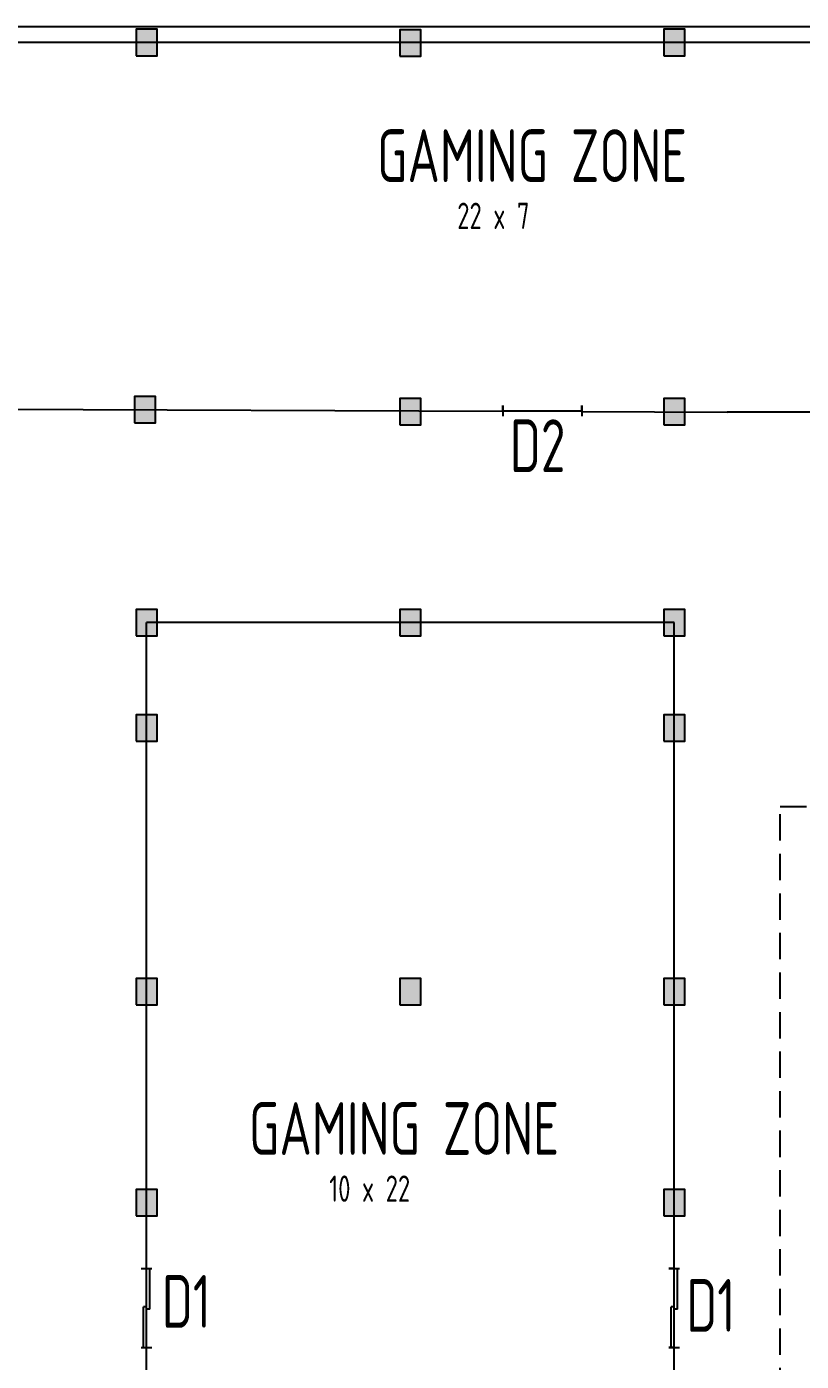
# Model space of a CAD drawing. Header units: millimetres. Extents: x 0 to 371, y 0 to 131.
# Drawn here: x 130.85 to 145.53, y 47.81 to 73.12 of the extents above; entities that cross this region are included whole.
import ezdxf

# ---------------------------------------------------------------- set-up
doc = ezdxf.new("R2010")
doc.units = ezdxf.units.MM
doc.linetypes.add('DASHED2', pattern=[0.375, 0.25, -0.125])
for name, color, linetype in [('COL_FILL', 8, 'Continuous'), ('COLUMN', 7, 'Continuous'), ('WINDOW', 2, 'Continuous')]:
    doc.layers.add(name, color=color, linetype=linetype)
doc.styles.add('YQ_DIM', font='SUPEROS.SHX', dxfattribs={"width": 0.8, "bigfont": 'HZDX.SHX'})
doc.styles.add('YQ_TEXT', font='SUPEROS.SHX', dxfattribs={"width": 0.8, "bigfont": 'HZDX.SHX'})

# ---------------------------------------------------------------- blocks, each defined once
blk = doc.blocks.new('WD_2TLP')
for p, q in [((-0.5, 0.3), (0.014, 0.3)), ((0.014, 0), (0.014, 0.3)), ((-0.5, 0), (0.5, 0)), ((-0.014, -0.3), (-0.014, 0)), ((-0.014, -0.3), (0.5, -0.3))]:
    blk.add_line(p, q)

msp = doc.modelspace()

# ---------------------------------------------------------------- hatches: boundary and pattern name
at = {"layer": 'COL_FILL'}
h = msp.add_hatch(color=256, dxfattribs=at)
h.dxf.hatch_style = 1
h.paths.add_polyline_path([(132.922, 72.5702), (133.322, 72.5702), (133.322, 73.0702), (132.922, 73.0702)])
h = msp.add_hatch(color=256, dxfattribs=at)
h.dxf.hatch_style = 1
h.paths.add_polyline_path([(137.922, 72.5603), (138.322, 72.5603), (138.322, 73.0603), (137.922, 73.0603)])
h = msp.add_hatch(color=256, dxfattribs=at)
h.dxf.hatch_style = 1
h.paths.add_polyline_path([(142.922, 72.5702), (143.322, 72.5702), (143.322, 73.0702), (142.922, 73.0702)])
h = msp.add_hatch(color=256, dxfattribs=at)
h.dxf.hatch_style = 1
h.paths.add_polyline_path([(132.8918, 65.609), (133.2918, 65.609), (133.2918, 66.109), (132.8918, 66.109)])
h = msp.add_hatch(color=256, dxfattribs=at)
h.dxf.hatch_style = 1
h.paths.add_polyline_path([(137.922, 65.5702), (138.322, 65.5702), (138.322, 66.0702), (137.922, 66.0702)])
h = msp.add_hatch(color=256, dxfattribs=at)
h.dxf.hatch_style = 1
h.paths.add_polyline_path([(142.922, 65.5702), (143.322, 65.5702), (143.322, 66.0702), (142.922, 66.0702)])
h = msp.add_hatch(color=256, dxfattribs=at)
h.dxf.hatch_style = 1
h.paths.add_polyline_path([(132.922, 61.5702), (133.322, 61.5702), (133.322, 62.0702), (132.922, 62.0702)])
h = msp.add_hatch(color=256, dxfattribs=at)
h.dxf.hatch_style = 1
h.paths.add_polyline_path([(137.922, 61.5702), (138.322, 61.5702), (138.322, 62.0702), (137.922, 62.0702)])
h = msp.add_hatch(color=256, dxfattribs=at)
h.dxf.hatch_style = 1
h.paths.add_polyline_path([(142.922, 61.5702), (143.322, 61.5702), (143.322, 62.0702), (142.922, 62.0702)])
h = msp.add_hatch(color=256, dxfattribs=at)
h.dxf.hatch_style = 1
h.paths.add_polyline_path([(132.922, 59.5702), (133.322, 59.5702), (133.322, 60.0702), (132.922, 60.0702)])
h = msp.add_hatch(color=256, dxfattribs=at)
h.dxf.hatch_style = 1
h.paths.add_polyline_path([(142.922, 59.5702), (143.322, 59.5702), (143.322, 60.0702), (142.922, 60.0702)])
h = msp.add_hatch(color=256, dxfattribs=at)
h.dxf.hatch_style = 1
h.paths.add_polyline_path([(132.922, 54.5702), (133.322, 54.5702), (133.322, 55.0702), (132.922, 55.0702)])
h = msp.add_hatch(color=256, dxfattribs=at)
h.dxf.hatch_style = 1
h.paths.add_polyline_path([(137.922, 54.5702), (138.322, 54.5702), (138.322, 55.0702), (137.922, 55.0702)])
h = msp.add_hatch(color=256, dxfattribs=at)
h.dxf.hatch_style = 1
h.paths.add_polyline_path([(142.922, 54.5702), (143.322, 54.5702), (143.322, 55.0702), (142.922, 55.0702)])
h = msp.add_hatch(color=256, dxfattribs=at)
h.dxf.hatch_style = 1
h.paths.add_polyline_path([(132.922, 50.5702), (133.322, 50.5702), (133.322, 51.0702), (132.922, 51.0702)])
h = msp.add_hatch(color=256, dxfattribs=at)
h.dxf.hatch_style = 1
h.paths.add_polyline_path([(142.922, 50.5702), (143.322, 50.5702), (143.322, 51.0702), (142.922, 51.0702)])

# ---------------------------------------------------------------- linework, layer by layer
for p, q in [((152.2362, 73.1202), (94.9978, 73.1202)), ((152.122, 72.8202), (95.122, 72.8202)), ((130.322, 65.8702), (139.872, 65.8288)), ((139.872, 65.8355), (139.872, 65.9355)), ((139.872, 65.9355), (139.872, 65.8355)), ((139.872, 65.8355), (139.872, 65.7355)), ((141.372, 65.8355), (141.372, 65.9355)), ((141.372, 65.9355), (141.372, 65.7355)), ((141.372, 65.8222), (144.122, 65.8103)), ((150.622, 65.8103), (144.122, 65.8103)), ((143.122, 61.8202), (133.122, 61.8202)), ((133.122, 37.8202), (133.122, 61.8202)), ((143.122, 49.5702), (143.122, 61.8202)), ((133.022, 49.5702), (133.222, 49.5702)), ((143.122, 49.5702), (143.022, 49.5702)), ((143.022, 49.5702), (143.222, 49.5702)), ((133.022, 48.0702), (133.222, 48.0702)), ((143.122, 48.0702), (143.022, 48.0702)), ((143.022, 48.0702), (143.222, 48.0702)), ((143.122, 37.8202), (143.122, 48.0702))]:
    msp.add_line(p, q)
at = {"color": 2}
msp.add_line((141.372, 65.8288), (139.872, 65.8288), dxfattribs=at)
at = {"linetype": 'DASHED2', "ltscale": 2}
for p, q in [((145.1305, 34.4353), (145.1305, 58.333)), ((145.1305, 58.333), (156.422, 58.333))]:
    msp.add_line(p, q, dxfattribs=at)
at = {"layer": 'COLUMN'}
for points in [[(132.922, 72.5702), (133.322, 72.5702), (133.322, 73.0702), (132.922, 73.0702)], [(137.922, 72.5603), (138.322, 72.5603), (138.322, 73.0603), (137.922, 73.0603)], [(142.922, 72.5702), (143.322, 72.5702), (143.322, 73.0702), (142.922, 73.0702)], [(132.8918, 65.609), (133.2918, 65.609), (133.2918, 66.109), (132.8918, 66.109)], [(137.922, 65.5702), (138.322, 65.5702), (138.322, 66.0702), (137.922, 66.0702)], [(142.922, 65.5702), (143.322, 65.5702), (143.322, 66.0702), (142.922, 66.0702)], [(132.922, 61.5702), (133.322, 61.5702), (133.322, 62.0702), (132.922, 62.0702)], [(137.922, 61.5702), (138.322, 61.5702), (138.322, 62.0702), (137.922, 62.0702)], [(142.922, 61.5702), (143.322, 61.5702), (143.322, 62.0702), (142.922, 62.0702)], [(132.922, 59.5702), (133.322, 59.5702), (133.322, 60.0702), (132.922, 60.0702)], [(142.922, 59.5702), (143.322, 59.5702), (143.322, 60.0702), (142.922, 60.0702)], [(132.922, 54.5702), (133.322, 54.5702), (133.322, 55.0702), (132.922, 55.0702)], [(137.922, 54.5702), (138.322, 54.5702), (138.322, 55.0702), (137.922, 55.0702)], [(142.922, 54.5702), (143.322, 54.5702), (143.322, 55.0702), (142.922, 55.0702)], [(132.922, 50.5702), (133.322, 50.5702), (133.322, 51.0702), (132.922, 51.0702)], [(142.922, 50.5702), (143.322, 50.5702), (143.322, 51.0702), (142.922, 51.0702)]]:
    msp.add_lwpolyline(points, close=True, dxfattribs=at)

# ---------------------------------------------------------------- block references
at = {"layer": 'WINDOW', "xscale": 1.5, "yscale": 0.1999999999999886, "zscale": 1.5, "rotation": 90.0000000000118}
for p in [(133.122, 48.8202), (143.122, 48.8202)]:
    msp.add_blockref('WD_2TLP', p, dxfattribs=at)

# ---------------------------------------------------------------- texts
at = {"color": 250, "width": 0.8}
for s, height, style, p in [('GAMING ZONE', 1, 'YQ_TEXT', (137.4886, 70.1739)), ('22 x 7 ', 0.5, 'YQ_TEXT', (139.009, 69.2832)), ('D2', 1, 'YQ_DIM', (140.0069, 64.6744)), ('GAMING ZONE', 1, 'YQ_TEXT', (135.0623, 51.7262)), ('10 x 22 ', 0.5, 'YQ_TEXT', (136.5827, 50.8355)), ('D1', 1, 'YQ_DIM', (133.4128, 48.4474)), ('D1', 1, 'YQ_DIM', (143.3513, 48.3714))]:
    msp.add_text(s, height=height, dxfattribs=dict(at, style=style)).set_placement(p)

doc.saveas('drawing.dxf')
